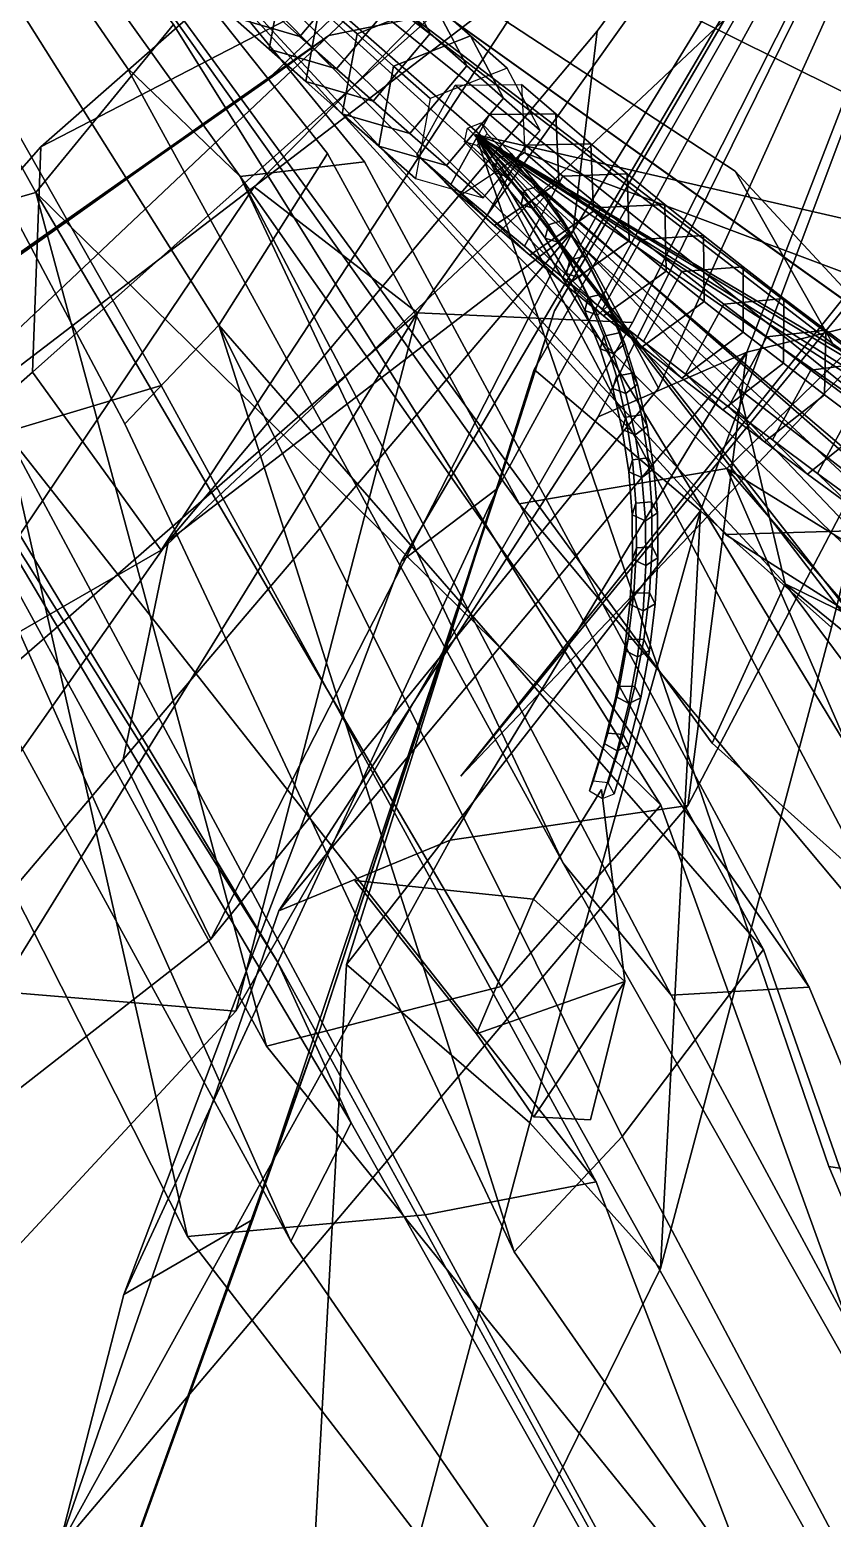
# Model space of a CAD drawing. Header units: metres. Extents: x -366 to 149, y -229 to 234.
# Drawn here: x -4.12 to 12.83, y -87.11 to -55.69 of the extents above; entities that cross this region are included whole.
import ezdxf

# ---------------------------------------------------------------- set-up
doc = ezdxf.new("R2010")
doc.units = ezdxf.units.M

msp = doc.modelspace()

# ---------------------------------------------------------------- linework, layer by layer
at = {"layer": 'coral-li_Intrnd', "color": 3}
for points in [[(0.8148, -55.1491, 329.1096), (1.5885, -55.8305, 330.3327), (2.7941, -54.4045, 330.3646), (2.02052, -53.7231, 329.1414)], [(0.4728, -53.7317, 332.2075), (1.2464, -54.4131, 333.4307), (0.9357, -56.09853, 332.6883), (0.162, -55.4171, 331.4652)], [(3.5677, -55.08591, 331.5877), (4.3413, -55.7673, 332.8109), (3.6414, -54.4506, 333.9871), (2.8678, -53.7692, 332.7639)], [(1.2464, -54.4131, 333.4307), (2.02006, -55.09457, 334.6538), (1.7093, -56.7799, 333.9115), (0.9357, -56.09853, 332.6883)], [(1.5885, -55.8305, 330.3327), (2.3621, -56.5119, 331.5558), (3.5677, -55.08591, 331.5877), (2.7941, -54.4045, 330.3646)], [(3.6414, -54.4506, 333.9871), (4.415, -55.132, 335.2102), (2.7936, -55.7759, 335.877), (2.02006, -55.09457, 334.6538)], [(4.3413, -55.7673, 332.8109), (5.1149, -56.4486, 334.034), (4.415, -55.132, 335.2102), (3.6414, -54.4506, 333.9871)], [(-0.6115, -54.7357, 330.242), (0.162, -55.4171, 331.4652), (1.5885, -55.8305, 330.3327), (0.8148, -55.1491, 329.1096)], [(2.02006, -55.09457, 334.6538), (2.7936, -55.7759, 335.877), (2.4829, -57.4613, 335.1346), (1.7093, -56.7799, 333.9115)], [(2.3621, -56.5119, 331.5558), (3.1357, -57.1933, 332.779), (4.3413, -55.7673, 332.8109), (3.5677, -55.08591, 331.5877)], [(4.415, -55.132, 335.2102), (5.1886, -55.8134, 336.4333), (3.5672, -56.4573, 337.1001), (2.7936, -55.7759, 335.877)], [(5.1149, -56.4486, 334.034), (5.8885, -57.13, 335.2572), (5.1886, -55.8134, 336.4333), (4.415, -55.132, 335.2102)], [(0.162, -55.4171, 331.4652), (0.9357, -56.09853, 332.6883), (2.3621, -56.5119, 331.5558), (1.5885, -55.8305, 330.3327)], [(2.7936, -55.7759, 335.877), (3.5672, -56.4573, 337.1001), (3.2565, -58.1427, 336.3578), (2.4829, -57.4613, 335.1346)], [(3.1357, -57.1933, 332.779), (3.9093, -57.8746, 334.0021), (5.1149, -56.4486, 334.034), (4.3413, -55.7673, 332.8109)], [(5.1886, -55.8134, 336.4333), (5.9622, -56.4948, 337.6565), (4.3408, -57.1387, 338.3232), (3.5672, -56.4573, 337.1001)], [(5.8885, -57.13, 335.2572), (6.6621, -57.8114, 336.4803), (5.9622, -56.4948, 337.6565), (5.1886, -55.8134, 336.4333)], [(0.9357, -56.09853, 332.6883), (1.7093, -56.7799, 333.9115), (3.1357, -57.1933, 332.779), (2.3621, -56.5119, 331.5558)], [(3.5672, -56.4573, 337.1001), (4.3408, -57.1387, 338.3232), (4.03014, -58.824, 337.5809), (3.2565, -58.1427, 336.3578)], [(3.9093, -57.8746, 334.0021), (4.6829, -58.556, 335.2253), (5.8885, -57.13, 335.2572), (5.1149, -56.4486, 334.034)], [(1.7093, -56.7799, 333.9115), (2.4829, -57.4613, 335.1346), (3.9093, -57.8746, 334.0021), (3.1357, -57.1933, 332.779)], [(4.8653, -56.8543, 338.1871), (5.5887, -57.4782, 339.2677), (4.7777, -58.9544, 338.9583), (4.05432, -58.3305, 337.8776)], [(6.2685, -56.84, 337.256), (6.9919, -57.4639, 338.3367), (5.5887, -57.4782, 339.2677), (4.8653, -56.8543, 338.1871)], [(6.3363, -58.2771, 336.3808), (7.0598, -58.9011, 337.4615), (6.9919, -57.4639, 338.3367), (6.2685, -56.84, 337.256)], [(4.6829, -58.556, 335.2253), (5.4565, -59.2374, 336.4484), (6.6621, -57.8114, 336.4803), (5.8885, -57.13, 335.2572)], [(2.4829, -57.4613, 335.1346), (3.2565, -58.1427, 336.3578), (4.6829, -58.556, 335.2253), (3.9093, -57.8746, 334.0021)], [(5.5887, -57.4782, 339.2677), (6.352, -58.1237, 340.3465), (5.541, -59.5999, 340.0371), (4.7777, -58.9544, 338.9583)], [(6.9919, -57.4639, 338.3367), (7.735, -58.09226, 339.3863), (6.352, -58.1237, 340.3465), (5.5887, -57.4782, 339.2677)], [(7.0598, -58.9011, 337.4615), (7.7906, -59.5188, 338.4931), (7.735, -58.09226, 339.3863), (6.9919, -57.4639, 338.3367)], [(6.352, -58.1237, 340.3465), (7.1407, -58.7781, 341.4014), (6.3297, -60.2543, 341.0919), (5.541, -59.5999, 340.0371)], [(7.735, -58.09226, 339.3863), (8.503, -58.7292, 340.4125), (7.1407, -58.7781, 341.4014), (6.352, -58.1237, 340.3465)], [(7.7906, -59.5188, 338.4931), (8.5457, -60.1451, 339.5018), (8.503, -58.7292, 340.4125), (7.735, -58.09226, 339.3863)], [(3.2565, -58.1427, 336.3578), (4.03014, -58.824, 337.5809), (5.4565, -59.2374, 336.4484), (4.6829, -58.556, 335.2253)], [(4.05432, -58.3305, 337.8776), (4.7777, -58.9544, 338.9583), (5.6992, -59.817, 337.8434), (4.9758, -59.193, 336.7628)], [(4.9758, -59.193, 336.7628), (5.6992, -59.817, 337.8434), (7.0598, -58.9011, 337.4615), (6.3363, -58.2771, 336.3808)], [(8.503, -58.7292, 340.4125), (9.2952, -59.3746, 341.4148), (7.9544, -59.4411, 342.4316), (7.1407, -58.7781, 341.4014)], [(8.5457, -60.1451, 339.5018), (9.3248, -60.7796, 340.4869), (9.2952, -59.3746, 341.4148), (8.503, -58.7292, 340.4125)], [(4.7777, -58.9544, 338.9583), (5.541, -59.5999, 340.0371), (6.4423, -60.4453, 338.893), (5.6992, -59.817, 337.8434)], [(5.6992, -59.817, 337.8434), (6.4423, -60.4453, 338.893), (7.7906, -59.5188, 338.4931), (7.0598, -58.9011, 337.4615)], [(7.1407, -58.7781, 341.4014), (7.9544, -59.4411, 342.4316), (7.1434, -60.9173, 342.1221), (6.3297, -60.2543, 341.0919)], [(9.2952, -59.3746, 341.4148), (10.1113, -60.02788, 342.3925), (8.7926, -60.1122, 343.4366), (7.9544, -59.4411, 342.4316)], [(9.3248, -60.7796, 340.4869), (10.1273, -61.4219, 341.4479), (10.1113, -60.02788, 342.3925), (9.2952, -59.3746, 341.4148)], [(5.541, -59.5999, 340.0371), (6.3297, -60.2543, 341.0919), (7.2103, -61.08232, 339.9193), (6.4423, -60.4453, 338.893)], [(6.4423, -60.4453, 338.893), (7.2103, -61.08232, 339.9193), (8.5457, -60.1451, 339.5018), (7.7906, -59.5188, 338.4931)], [(7.9544, -59.4411, 342.4316), (8.7926, -60.1122, 343.4366), (7.9816, -61.5885, 343.1271), (7.1434, -60.9173, 342.1221)], [(6.3297, -60.2543, 341.0919), (7.1434, -60.9173, 342.1221), (8.00258, -61.7276, 340.9216), (7.2103, -61.08232, 339.9193)], [(7.2103, -61.08232, 339.9193), (8.00258, -61.7276, 340.9216), (9.3248, -60.7796, 340.4869), (8.5457, -60.1451, 339.5018)], [(8.7926, -60.1122, 343.4366), (9.6548, -60.7911, 344.4157), (8.8438, -62.2674, 344.1063), (7.9816, -61.5885, 343.1271)], [(10.1113, -60.02788, 342.3925), (10.9507, -60.6887, 343.3451), (9.6548, -60.7911, 344.4157), (8.7926, -60.1122, 343.4366)], [(10.1273, -61.4219, 341.4479), (10.9527, -62.07165, 342.3842), (10.9507, -60.6887, 343.3451), (10.1113, -60.02788, 342.3925)], [(7.1434, -60.9173, 342.1221), (7.9816, -61.5885, 343.1271), (8.8186, -62.3809, 341.8993), (8.00258, -61.7276, 340.9216)], [(8.00258, -61.7276, 340.9216), (8.8186, -62.3809, 341.8993), (10.1273, -61.4219, 341.4479), (9.3248, -60.7796, 340.4869)], [(9.6548, -60.7911, 344.4157), (10.5405, -61.4774, 345.3684), (9.7295, -62.9536, 345.059), (8.8438, -62.2674, 344.1063)], [(10.9507, -60.6887, 343.3451), (11.8129, -61.3566, 344.272), (10.5405, -61.4774, 345.3684), (9.6548, -60.7911, 344.4157)], [(10.9527, -62.07165, 342.3842), (11.8005, -62.7283, 343.2951), (11.8129, -61.3566, 344.272), (10.9507, -60.6887, 343.3451)], [(8.8186, -62.3809, 341.8993), (9.658, -63.04175, 342.8519), (10.9527, -62.07165, 342.3842), (10.1273, -61.4219, 341.4479)], [(10.5405, -61.4774, 345.3684), (11.4491, -62.1706, 346.2942), (10.6381, -63.6468, 345.9847), (9.7295, -62.9536, 345.059)], [(11.8129, -61.3566, 344.272), (12.6975, -62.0314, 345.1725), (11.4491, -62.1706, 346.2942), (10.5405, -61.4774, 345.3684)], [(11.8005, -62.7283, 343.2951), (12.6703, -63.3917, 344.1802), (12.6975, -62.0314, 345.1725), (11.8129, -61.3566, 344.272)], [(7.9816, -61.5885, 343.1271), (8.8438, -62.2674, 344.1063), (9.658, -63.04175, 342.8519), (8.8186, -62.3809, 341.8993)], [(9.658, -63.04175, 342.8519), (10.5202, -63.7097, 343.7787), (11.8005, -62.7283, 343.2951), (10.9527, -62.07165, 342.3842)], [(11.4491, -62.1706, 346.2942), (12.38, -62.8703, 347.1923), (11.5691, -64.3466, 346.8829), (10.6381, -63.6468, 345.9847)], [(12.6975, -62.0314, 345.1725), (13.6038, -62.7124, 346.0463), (12.38, -62.8703, 347.1923), (11.4491, -62.1706, 346.2942)], [(12.6703, -63.3917, 344.1802), (13.5615, -64.06134, 345.0389), (13.6038, -62.7124, 346.0463), (12.6975, -62.0314, 345.1725)], [(8.8438, -62.2674, 344.1063), (9.7295, -62.9536, 345.059), (10.5202, -63.7097, 343.7787), (9.658, -63.04175, 342.8519)], [(10.5202, -63.7097, 343.7787), (11.4048, -64.3844, 344.6793), (12.6703, -63.3917, 344.1802), (11.8005, -62.7283, 343.2951)], [(13.6038, -62.7124, 346.0463), (14.5314, -63.3994, 346.8926), (13.3328, -63.5762, 348.0624), (12.38, -62.8703, 347.1923)], [(9.7295, -62.9536, 345.059), (10.6381, -63.6468, 345.9847), (11.4048, -64.3844, 344.6793), (10.5202, -63.7097, 343.7787)], [(12.38, -62.8703, 347.1923), (13.3328, -63.5762, 348.0624), (12.5219, -65.05242, 347.753), (11.5691, -64.3466, 346.8829)], [(11.4048, -64.3844, 344.6793), (12.3111, -65.06551, 345.553), (13.5615, -64.06134, 345.0389), (12.6703, -63.3917, 344.1802)], [(10.6381, -63.6468, 345.9847), (11.5691, -64.3466, 346.8829), (12.3111, -65.06551, 345.553), (11.4048, -64.3844, 344.6793)], [(13.3328, -63.5762, 348.0624), (14.3069, -64.2877, 348.9038), (13.4959, -65.7639, 348.5944), (12.5219, -65.05242, 347.753)], [(12.3111, -65.06551, 345.553), (13.2387, -65.7525, 346.3994), (14.4735, -64.7367, 345.8708), (13.5615, -64.06134, 345.0389)], [(11.5691, -64.3466, 346.8829), (12.5219, -65.05242, 347.753), (13.2387, -65.7525, 346.3994), (12.3111, -65.06551, 345.553)], [(12.5219, -65.05242, 347.753), (13.4959, -65.7639, 348.5944), (14.1869, -66.445, 347.218), (13.2387, -65.7525, 346.3994)]]:
    msp.add_3dface(points, dxfattribs=at)
at = {"layer": 'coral-li_Leaf', "color": 3}
for points in [[(6.5211, -74.04177, 357.8675), (8.4543, -75.777, 356.1982), (7.9589, -71.7217, 354.3569)], [(6.5211, -74.04177, 357.8675), (7.9589, -71.7217, 354.3569), (8.4543, -75.777, 356.1982)], [(2.7488, -73.6453, 358.4302), (5.3162, -76.8798, 359.0539), (6.5211, -74.04177, 357.8675)], [(2.7488, -73.6453, 358.4302), (6.5211, -74.04177, 357.8675), (5.3162, -76.8798, 359.0539)], [(6.5211, -74.04177, 357.8675), (5.3162, -76.8798, 359.0539), (8.4543, -75.777, 356.1982)], [(6.5211, -74.04177, 357.8675), (8.4543, -75.777, 356.1982), (5.3162, -76.8798, 359.0539)], [(8.4543, -75.777, 356.1982), (5.3162, -76.8798, 359.0539), (6.53, -78.635, 357.1249)], [(8.4543, -75.777, 356.1982), (6.53, -78.635, 357.1249), (5.3162, -76.8798, 359.0539)], [(6.53, -78.635, 357.1249), (7.724, -78.6995, 353.7841), (8.4543, -75.777, 356.1982)], [(6.53, -78.635, 357.1249), (8.4543, -75.777, 356.1982), (7.724, -78.6995, 353.7841)]]:
    msp.add_3dface(points, dxfattribs=at)
at = {"layer": 'coral-li_Mrstm', "color": 3}
for points in [[(-19.893, -30.5718, 298.7532), (-1.08137, -55.5768, 325.3979), (-3.989, -59.1222, 324.9853)], [(-19.893, -30.5718, 298.7532), (-3.989, -59.1222, 324.9853), (-1.08137, -55.5768, 325.3979)], [(-3.989, -59.1222, 324.9853), (-8.3133, -60.3572, 324.6919), (-19.893, -30.5718, 298.7532)], [(-3.989, -59.1222, 324.9853), (-19.893, -30.5718, 298.7532), (-8.3133, -60.3572, 324.6919)], [(-4.6256, -64.1781, 318.5953), (-1.3473, -63.1933, 315.6638), (-19.893, -30.5718, 298.7532)], [(-4.6256, -64.1781, 318.5953), (-19.893, -30.5718, 298.7532), (-1.3473, -63.1933, 315.6638)], [(-19.893, -30.5718, 298.7532), (-2.1098, -64.00778, 314.7177), (-0.1247, -61.9232, 318.3105)], [(-19.893, -30.5718, 298.7532), (-0.1247, -61.9232, 318.3105), (-2.1098, -64.00778, 314.7177)], [(-0.1247, -61.9232, 318.3105), (2.1716, -58.2994, 319.6913), (-19.893, -30.5718, 298.7532)], [(-0.1247, -61.9232, 318.3105), (-19.893, -30.5718, 298.7532), (2.1716, -58.2994, 319.6913)], [(-19.893, -30.5718, 298.7532), (2.9527, -58.4737, 318.4667), (0.3244, -58.7874, 322.2334)], [(-19.893, -30.5718, 298.7532), (0.3244, -58.7874, 322.2334), (2.9527, -58.4737, 318.4667)], [(0.3244, -58.7874, 322.2334), (-2.06364, -56.4937, 325.2907), (-19.893, -30.5718, 298.7532)], [(0.3244, -58.7874, 322.2334), (-19.893, -30.5718, 298.7532), (-2.06364, -56.4937, 325.2907)], [(27.07228, -31.7643, 427.6517), (0.8471, -56.7933, 447.0132), (2.1988, -55.8089, 451.3025)], [(27.07228, -31.7643, 427.6517), (2.1988, -55.8089, 451.3025), (0.8471, -56.7933, 447.0132)], [(2.1988, -55.8089, 451.3025), (5.734, -55.09404, 454.0048), (27.07228, -31.7643, 427.6517)], [(2.1988, -55.8089, 451.3025), (27.07228, -31.7643, 427.6517), (5.734, -55.09404, 454.0048)], [(4.07402, -61.6623, 470.6773), (0.6236, -59.00613, 469.5152), (19.9939, -39.3309, 438.9905)], [(4.07402, -61.6623, 470.6773), (19.9939, -39.3309, 438.9905), (0.6236, -59.00613, 469.5152)], [(5.7609, -65.3698, 468.5809), (3.7311, -66.9046, 464.8613), (19.9939, -39.3309, 438.9905)], [(5.7609, -65.3698, 468.5809), (19.9939, -39.3309, 438.9905), (3.7311, -66.9046, 464.8613)], [(19.9939, -39.3309, 438.9905), (8.613, -61.8697, 471.4181), (4.07402, -61.6623, 470.6773)], [(19.9939, -39.3309, 438.9905), (4.07402, -61.6623, 470.6773), (8.613, -61.8697, 471.4181)], [(19.9939, -39.3309, 438.9905), (6.9658, -61.6214, 470.9667), (5.7609, -65.3698, 468.5809)], [(19.9939, -39.3309, 438.9905), (5.7609, -65.3698, 468.5809), (6.9658, -61.6214, 470.9667)], [(19.9939, -39.3309, 438.9905), (6.5386, -62.858, 469.8856), (10.04686, -65.839, 469.8865)], [(19.9939, -39.3309, 438.9905), (10.04686, -65.839, 469.8865), (6.5386, -62.858, 469.8856)], [(19.9939, -39.3309, 438.9905), (9.1641, -63.2538, 470.6051), (7.3579, -59.9295, 473.2282)], [(19.9939, -39.3309, 438.9905), (7.3579, -59.9295, 473.2282), (9.1641, -63.2538, 470.6051)], [(7.3579, -59.9295, 473.2282), (7.8643, -55.7163, 474.7462), (19.9939, -39.3309, 438.9905)], [(7.3579, -59.9295, 473.2282), (19.9939, -39.3309, 438.9905), (7.8643, -55.7163, 474.7462)], [(19.9939, -39.3309, 438.9905), (7.8894, -63.8611, 469.6635), (11.02822, -62.496, 472.7423)], [(19.9939, -39.3309, 438.9905), (11.02822, -62.496, 472.7423), (7.8894, -63.8611, 469.6635)], [(10.04686, -65.839, 469.8865), (12.8176, -68.3063, 467.3279), (19.9939, -39.3309, 438.9905)], [(10.04686, -65.839, 469.8865), (19.9939, -39.3309, 438.9905), (12.8176, -68.3063, 467.3279)], [(11.02822, -62.496, 472.7423), (15.3574, -61.4312, 473.4021), (19.9939, -39.3309, 438.9905)], [(11.02822, -62.496, 472.7423), (19.9939, -39.3309, 438.9905), (15.3574, -61.4312, 473.4021)], [(-4.00299, -44.4232, 460.1108), (-17.9547, -55.8293, 489.1097), (-0.5967, -46.8798, 463.0368)], [(-4.00299, -44.4232, 460.1108), (-0.5967, -46.8798, 463.0368), (-17.9547, -55.8293, 489.1097)], [(-0.5967, -46.8798, 463.0368), (-17.9547, -55.8293, 489.1097), (3.1932, -50.3196, 463.0809)], [(-0.5967, -46.8798, 463.0368), (3.1932, -50.3196, 463.0809), (-17.9547, -55.8293, 489.1097)], [(-7.08205, -46.9952, 317.7264), (10.5803, -66.3412, 349.3941), (14.8936, -66.2164, 347.7896)], [(-7.08205, -46.9952, 317.7264), (14.8936, -66.2164, 347.7896), (10.5803, -66.3412, 349.3941)], [(14.8936, -66.2164, 347.7896), (17.5184, -66.7422, 344.164), (-7.08205, -46.9952, 317.7264)], [(14.8936, -66.2164, 347.7896), (-7.08205, -46.9952, 317.7264), (17.5184, -66.7422, 344.164)], [(-7.08205, -46.9952, 317.7264), (13.3032, -66.7675, 347.4344), (15.4821, -63.09565, 349.1559)], [(-7.08205, -46.9952, 317.7264), (15.4821, -63.09565, 349.1559), (13.3032, -66.7675, 347.4344)], [(15.4821, -63.09565, 349.1559), (17.7291, -59.316, 348.1677), (-7.08205, -46.9952, 317.7264)], [(15.4821, -63.09565, 349.1559), (-7.08205, -46.9952, 317.7264), (17.7291, -59.316, 348.1677)], [(-7.08205, -46.9952, 317.7264), (15.2595, -64.02441, 347.7252), (12.8483, -62.3168, 351.2557)], [(-7.08205, -46.9952, 317.7264), (12.8483, -62.3168, 351.2557), (15.2595, -64.02441, 347.7252)], [(12.8483, -62.3168, 351.2557), (10.7841, -58.672, 352.919), (-7.08205, -46.9952, 317.7264)], [(12.8483, -62.3168, 351.2557), (-7.08205, -46.9952, 317.7264), (10.7841, -58.672, 352.919)], [(-7.08205, -46.9952, 317.7264), (13.7639, -61.8771, 349.8674), (10.6073, -64.949, 351.2067)], [(-7.08205, -46.9952, 317.7264), (10.6073, -64.949, 351.2067), (13.7639, -61.8771, 349.8674)], [(10.6073, -64.949, 351.2067), (6.2163, -65.6943, 351.8961), (-7.08205, -46.9952, 317.7264)], [(10.6073, -64.949, 351.2067), (-7.08205, -46.9952, 317.7264), (6.2163, -65.6943, 351.8961)], [(-7.08205, -46.9952, 317.7264), (10.8693, -63.2731, 350.9205), (11.8353, -67.3792, 349.0762)], [(-7.08205, -46.9952, 317.7264), (11.8353, -67.3792, 349.0762), (10.8693, -63.2731, 350.9205)], [(11.8353, -67.3792, 349.0762), (10.2957, -70.7437, 346.5031), (-7.08205, -46.9952, 317.7264)], [(11.8353, -67.3792, 349.0762), (-7.08205, -46.9952, 317.7264), (10.2957, -70.7437, 346.5031)], [(8.3984, -51.8027, 459.3682), (-3.8896, -58.157, 476.7881), (8.2641, -47.5015, 460.7072)], [(8.3984, -51.8027, 459.3682), (8.2641, -47.5015, 460.7072), (-3.8896, -58.157, 476.7881)], [(-5.09971, -48.3234, 448.7928), (-18.7058, -60.06575, 461.9009), (-2.2502, -51.7989, 448.4576)], [(-5.09971, -48.3234, 448.7928), (-2.2502, -51.7989, 448.4576), (-18.7058, -60.06575, 461.9009)], [(-2.6634, -50.4107, 480.8222), (-25.3573, -61.2453, 503.9153), (-7.4632, -50.1312, 479.0664)], [(-2.6634, -50.4107, 480.8222), (-7.4632, -50.1312, 479.0664), (-25.3573, -61.2453, 503.9153)], [(-1.3455, -66.6722, 472.7391), (-4.05957, -62.9174, 474.9149), (8.3984, -51.8027, 459.3682)], [(-1.3455, -66.6722, 472.7391), (8.3984, -51.8027, 459.3682), (-4.05957, -62.9174, 474.9149)], [(8.3984, -51.8027, 459.3682), (-4.05957, -62.9174, 474.9149), (-3.8896, -58.157, 476.7881)], [(8.3984, -51.8027, 459.3682), (-3.8896, -58.157, 476.7881), (-4.05957, -62.9174, 474.9149)], [(10.9711, -55.0845, 457.4174), (-1.3455, -66.6722, 472.7391), (8.3984, -51.8027, 459.3682)], [(10.9711, -55.0845, 457.4174), (8.3984, -51.8027, 459.3682), (-1.3455, -66.6722, 472.7391)], [(2.1988, -55.8089, 451.3025), (-8.8154, -66.2095, 467.5918), (5.734, -55.09404, 454.0048)], [(2.1988, -55.8089, 451.3025), (5.734, -55.09404, 454.0048), (-8.8154, -66.2095, 467.5918)], [(16.2164, -57.4213, 466.924), (4.9833, -71.4413, 494.0984), (20.4778, -55.1448, 468.6143)], [(16.2164, -57.4213, 466.924), (20.4778, -55.1448, 468.6143), (4.9833, -71.4413, 494.0984)], [(-1.08137, -55.5768, 325.3979), (9.2105, -72.05309, 337.3705), (-3.989, -59.1222, 324.9853)], [(-1.08137, -55.5768, 325.3979), (-3.989, -59.1222, 324.9853), (9.2105, -72.05309, 337.3705)], [(0.8471, -56.7933, 447.0132), (-14.6103, -67.604, 459.8556), (2.1988, -55.8089, 451.3025)], [(0.8471, -56.7933, 447.0132), (2.1988, -55.8089, 451.3025), (-14.6103, -67.604, 459.8556)], [(-14.6103, -67.604, 459.8556), (-12.9367, -66.5421, 464.5746), (2.1988, -55.8089, 451.3025)], [(-14.6103, -67.604, 459.8556), (2.1988, -55.8089, 451.3025), (-12.9367, -66.5421, 464.5746)], [(2.1988, -55.8089, 451.3025), (-12.9367, -66.5421, 464.5746), (-8.8154, -66.2095, 467.5918)], [(2.1988, -55.8089, 451.3025), (-8.8154, -66.2095, 467.5918), (-12.9367, -66.5421, 464.5746)], [(7.3579, -59.9295, 473.2282), (-1.1908, -66.4743, 492.6939), (7.8643, -55.7163, 474.7462)], [(7.3579, -59.9295, 473.2282), (7.8643, -55.7163, 474.7462), (-1.1908, -66.4743, 492.6939)], [(0.3244, -58.7874, 322.2334), (7.1484, -73.2812, 337.6668), (-2.06364, -56.4937, 325.2907)], [(0.3244, -58.7874, 322.2334), (-2.06364, -56.4937, 325.2907), (7.1484, -73.2812, 337.6668)], [(14.1681, -60.2461, 463.1792), (4.9833, -71.4413, 494.0984), (16.2164, -57.4213, 466.924)], [(14.1681, -60.2461, 463.1792), (16.2164, -57.4213, 466.924), (4.9833, -71.4413, 494.0984)], [(5.2957, -57.8974, 337.2967), (21.7595, -73.08318, 371.7555), (19.721, -70.1697, 374.6797)], [(5.2957, -57.8974, 337.2967), (19.721, -70.1697, 374.6797), (21.7595, -73.08318, 371.7555)], [(19.721, -70.1697, 374.6797), (18.5563, -65.8819, 375.4343), (5.2957, -57.8974, 337.2967)], [(19.721, -70.1697, 374.6797), (5.2957, -57.8974, 337.2967), (18.5563, -65.8819, 375.4343)], [(5.2957, -57.8974, 337.2967), (21.08337, -78.453, 369.1916), (17.1489, -80.3646, 370.627)], [(5.2957, -57.8974, 337.2967), (17.1489, -80.3646, 370.627), (21.08337, -78.453, 369.1916)], [(17.1489, -80.3646, 370.627), (12.7635, -79.6818, 371.4104), (5.2957, -57.8974, 337.2967)], [(17.1489, -80.3646, 370.627), (5.2957, -57.8974, 337.2967), (12.7635, -79.6818, 371.4104)], [(5.2957, -57.8974, 337.2967), (25.807, -79.451, 365.648), (25.3832, -83.569, 363.6339)], [(5.2957, -57.8974, 337.2967), (25.3832, -83.569, 363.6339), (25.807, -79.451, 365.648)], [(25.3832, -83.569, 363.6339), (22.5933, -86.3686, 361.4681), (5.2957, -57.8974, 337.2967)], [(25.3832, -83.569, 363.6339), (5.2957, -57.8974, 337.2967), (22.5933, -86.3686, 361.4681)], [(5.2957, -57.8974, 337.2967), (29.4466, -74.7072, 365.9888), (33.1211, -75.3844, 363.2993)], [(5.2957, -57.8974, 337.2967), (33.1211, -75.3844, 363.2993), (29.4466, -74.7072, 365.9888)], [(33.1211, -75.3844, 363.2993), (34.5529, -76.7636, 359.2546), (5.2957, -57.8974, 337.2967)], [(33.1211, -75.3844, 363.2993), (5.2957, -57.8974, 337.2967), (34.5529, -76.7636, 359.2546)], [(5.2957, -57.8974, 337.2967), (27.00629, -70.7332, 369.7461), (29.7414, -67.04536, 370.0825)], [(5.2957, -57.8974, 337.2967), (29.7414, -67.04536, 370.0825), (27.00629, -70.7332, 369.7461)], [(29.7414, -67.04536, 370.0825), (32.2261, -64.05118, 367.8083), (5.2957, -57.8974, 337.2967)], [(29.7414, -67.04536, 370.0825), (5.2957, -57.8974, 337.2967), (32.2261, -64.05118, 367.8083)], [(-4.05957, -62.9174, 474.9149), (-21.6162, -78.3344, 497.6145), (-3.8896, -58.157, 476.7881)], [(-4.05957, -62.9174, 474.9149), (-3.8896, -58.157, 476.7881), (-21.6162, -78.3344, 497.6145)], [(-0.1247, -61.9232, 318.3105), (11.3805, -75.0998, 332.0523), (2.1716, -58.2994, 319.6913)], [(-0.1247, -61.9232, 318.3105), (2.1716, -58.2994, 319.6913), (11.3805, -75.0998, 332.0523)], [(2.9527, -58.4737, 318.4667), (12.3483, -75.8939, 329.8241), (0.3244, -58.7874, 322.2334)], [(2.9527, -58.4737, 318.4667), (0.3244, -58.7874, 322.2334), (12.3483, -75.8939, 329.8241)], [(12.8483, -62.3168, 351.2557), (19.7395, -68.3161, 371.5374), (10.7841, -58.672, 352.919)], [(12.8483, -62.3168, 351.2557), (10.7841, -58.672, 352.919), (19.7395, -68.3161, 371.5374)], [(4.07402, -61.6623, 470.6773), (-8.655, -72.7436, 485.1689), (0.6236, -59.00613, 469.5152)], [(4.07402, -61.6623, 470.6773), (0.6236, -59.00613, 469.5152), (-8.655, -72.7436, 485.1689)], [(12.3483, -75.8939, 329.8241), (9.4311, -76.06251, 334.0265), (0.3244, -58.7874, 322.2334)], [(12.3483, -75.8939, 329.8241), (0.3244, -58.7874, 322.2334), (9.4311, -76.06251, 334.0265)], [(0.3244, -58.7874, 322.2334), (9.4311, -76.06251, 334.0265), (7.1484, -73.2812, 337.6668)], [(0.3244, -58.7874, 322.2334), (7.1484, -73.2812, 337.6668), (9.4311, -76.06251, 334.0265)], [(-3.989, -59.1222, 324.9853), (0.8821, -77.145, 337.0799), (-8.3133, -60.3572, 324.6919)], [(-3.989, -59.1222, 324.9853), (-8.3133, -60.3572, 324.6919), (0.8821, -77.145, 337.0799)], [(9.2105, -72.05309, 337.3705), (5.8402, -75.8813, 336.9417), (-3.989, -59.1222, 324.9853)], [(9.2105, -72.05309, 337.3705), (-3.989, -59.1222, 324.9853), (5.8402, -75.8813, 336.9417)], [(-3.989, -59.1222, 324.9853), (5.8402, -75.8813, 336.9417), (0.8821, -77.145, 337.0799)], [(-3.989, -59.1222, 324.9853), (0.8821, -77.145, 337.0799), (5.8402, -75.8813, 336.9417)], [(-8.5401, -59.3902, 325.7658), (1.1128, -75.3627, 338.8971), (-7.00022, -62.4569, 322.6969)], [(-8.5401, -59.3902, 325.7658), (-7.00022, -62.4569, 322.6969), (1.1128, -75.3627, 338.8971)], [(-0.2919, -74.8842, 487.8112), (-2.148, -71.09269, 490.7056), (7.3579, -59.9295, 473.2282)], [(-0.2919, -74.8842, 487.8112), (7.3579, -59.9295, 473.2282), (-2.148, -71.09269, 490.7056)], [(7.3579, -59.9295, 473.2282), (-2.148, -71.09269, 490.7056), (-1.1908, -66.4743, 492.6939)], [(7.3579, -59.9295, 473.2282), (-1.1908, -66.4743, 492.6939), (-2.148, -71.09269, 490.7056)], [(9.1641, -63.2538, 470.6051), (-0.2919, -74.8842, 487.8112), (7.3579, -59.9295, 473.2282)], [(9.1641, -63.2538, 470.6051), (7.3579, -59.9295, 473.2282), (-0.2919, -74.8842, 487.8112)], [(11.02822, -62.496, 472.7423), (9.7823, -72.06247, 492.7863), (15.3574, -61.4312, 473.4021)], [(11.02822, -62.496, 472.7423), (15.3574, -61.4312, 473.4021), (9.7823, -72.06247, 492.7863)], [(4.07402, -61.6623, 470.6773), (-4.7975, -75.9889, 486.0554), (-8.655, -72.7436, 485.1689)], [(4.07402, -61.6623, 470.6773), (-8.655, -72.7436, 485.1689), (-4.7975, -75.9889, 486.0554)], [(0.2353, -76.3994, 486.8919), (-4.7975, -75.9889, 486.0554), (4.07402, -61.6623, 470.6773)], [(0.2353, -76.3994, 486.8919), (4.07402, -61.6623, 470.6773), (-4.7975, -75.9889, 486.0554)], [(8.613, -61.8697, 471.4181), (0.2353, -76.3994, 486.8919), (4.07402, -61.6623, 470.6773)], [(8.613, -61.8697, 471.4181), (4.07402, -61.6623, 470.6773), (0.2353, -76.3994, 486.8919)], [(6.9658, -61.6214, 470.9667), (2.03142, -76.7363, 487.3351), (5.7609, -65.3698, 468.5809)], [(6.9658, -61.6214, 470.9667), (5.7609, -65.3698, 468.5809), (2.03142, -76.7363, 487.3351)], [(13.7639, -61.8771, 349.8674), (24.6129, -73.5792, 366.1797), (10.6073, -64.949, 351.2067)], [(13.7639, -61.8771, 349.8674), (10.6073, -64.949, 351.2067), (24.6129, -73.5792, 366.1797)], [(-2.1098, -64.00778, 314.7177), (6.1144, -81.485, 326.8684), (-0.1247, -61.9232, 318.3105)], [(-2.1098, -64.00778, 314.7177), (-0.1247, -61.9232, 318.3105), (6.1144, -81.485, 326.8684)], [(6.1144, -81.485, 326.8684), (8.3921, -79.04572, 330.7492), (-0.1247, -61.9232, 318.3105)], [(6.1144, -81.485, 326.8684), (-0.1247, -61.9232, 318.3105), (8.3921, -79.04572, 330.7492)], [(-0.1247, -61.9232, 318.3105), (8.3921, -79.04572, 330.7492), (11.3805, -75.0998, 332.0523)], [(-0.1247, -61.9232, 318.3105), (11.3805, -75.0998, 332.0523), (8.3921, -79.04572, 330.7492)], [(-7.00022, -62.4569, 322.6969), (1.3923, -81.2585, 331.1167), (-7.7902, -64.4577, 318.7367)], [(-7.00022, -62.4569, 322.6969), (-7.7902, -64.4577, 318.7367), (1.3923, -81.2585, 331.1167)], [(1.1128, -75.3627, 338.8971), (2.6683, -78.7569, 335.396), (-7.00022, -62.4569, 322.6969)], [(1.1128, -75.3627, 338.8971), (-7.00022, -62.4569, 322.6969), (2.6683, -78.7569, 335.396)], [(-7.00022, -62.4569, 322.6969), (2.6683, -78.7569, 335.396), (1.3923, -81.2585, 331.1167)], [(-7.00022, -62.4569, 322.6969), (1.3923, -81.2585, 331.1167), (2.6683, -78.7569, 335.396)], [(7.8894, -63.8611, 469.6635), (1.1431, -74.2831, 488.8103), (11.02822, -62.496, 472.7423)], [(7.8894, -63.8611, 469.6635), (11.02822, -62.496, 472.7423), (1.1431, -74.2831, 488.8103)], [(1.1431, -74.2831, 488.8103), (4.7618, -72.7947, 492.11), (11.02822, -62.496, 472.7423)], [(1.1431, -74.2831, 488.8103), (11.02822, -62.496, 472.7423), (4.7618, -72.7947, 492.11)], [(11.02822, -62.496, 472.7423), (4.7618, -72.7947, 492.11), (9.7823, -72.06247, 492.7863)], [(11.02822, -62.496, 472.7423), (9.7823, -72.06247, 492.7863), (4.7618, -72.7947, 492.11)], [(-1.3455, -66.6722, 472.7391), (-21.6162, -78.3344, 497.6145), (-4.05957, -62.9174, 474.9149)], [(-1.3455, -66.6722, 472.7391), (-4.05957, -62.9174, 474.9149), (-21.6162, -78.3344, 497.6145)], [(6.5386, -62.858, 469.8856), (2.5708, -75.4212, 488.5178), (10.04686, -65.839, 469.8865)], [(6.5386, -62.858, 469.8856), (10.04686, -65.839, 469.8865), (2.5708, -75.4212, 488.5178)], [(-4.6256, -64.1781, 318.5953), (7.8434, -80.0018, 328.0273), (-1.3473, -63.1933, 315.6638)], [(-4.6256, -64.1781, 318.5953), (-1.3473, -63.1933, 315.6638), (7.8434, -80.0018, 328.0273)], [(10.8693, -63.2731, 350.9205), (23.7069, -73.1954, 366.9666), (11.8353, -67.3792, 349.0762)], [(10.8693, -63.2731, 350.9205), (11.8353, -67.3792, 349.0762), (23.7069, -73.1954, 366.9666)], [(-9.1721, -64.5709, 319.203), (-0.7896, -81.1585, 332.4438), (-4.6256, -64.1781, 318.5953)], [(-9.1721, -64.5709, 319.203), (-4.6256, -64.1781, 318.5953), (-0.7896, -81.1585, 332.4438)], [(-0.7896, -81.1585, 332.4438), (4.2364, -80.7014, 331.5908), (-4.6256, -64.1781, 318.5953)], [(-0.7896, -81.1585, 332.4438), (-4.6256, -64.1781, 318.5953), (4.2364, -80.7014, 331.5908)], [(-4.6256, -64.1781, 318.5953), (4.2364, -80.7014, 331.5908), (7.8434, -80.0018, 328.0273)], [(-4.6256, -64.1781, 318.5953), (7.8434, -80.0018, 328.0273), (4.2364, -80.7014, 331.5908)], [(10.6073, -64.949, 351.2067), (16.02325, -77.3963, 368.8294), (6.2163, -65.6943, 351.8961)], [(10.6073, -64.949, 351.2067), (6.2163, -65.6943, 351.8961), (16.02325, -77.3963, 368.8294)], [(24.6129, -73.5792, 366.1797), (20.9791, -76.8632, 367.6662), (10.6073, -64.949, 351.2067)], [(24.6129, -73.5792, 366.1797), (10.6073, -64.949, 351.2067), (20.9791, -76.8632, 367.6662)], [(10.6073, -64.949, 351.2067), (20.9791, -76.8632, 367.6662), (16.02325, -77.3963, 368.8294)], [(10.6073, -64.949, 351.2067), (16.02325, -77.3963, 368.8294), (20.9791, -76.8632, 367.6662)], [(5.7609, -65.3698, 468.5809), (0.595, -80.7983, 484.5719), (-2.1348, -82.3819, 480.5422)], [(5.7609, -65.3698, 468.5809), (-2.1348, -82.3819, 480.5422), (0.595, -80.7983, 484.5719)], [(5.7609, -65.3698, 468.5809), (-2.1348, -82.3819, 480.5422), (3.7311, -66.9046, 464.8613)], [(5.7609, -65.3698, 468.5809), (3.7311, -66.9046, 464.8613), (-2.1348, -82.3819, 480.5422)], [(2.03142, -76.7363, 487.3351), (0.595, -80.7983, 484.5719), (5.7609, -65.3698, 468.5809)], [(2.03142, -76.7363, 487.3351), (5.7609, -65.3698, 468.5809), (0.595, -80.7983, 484.5719)], [(2.5708, -75.4212, 488.5178), (6.4474, -78.7587, 488.341), (10.04686, -65.839, 469.8865)], [(2.5708, -75.4212, 488.5178), (10.04686, -65.839, 469.8865), (6.4474, -78.7587, 488.341)], [(10.04686, -65.839, 469.8865), (6.4474, -78.7587, 488.341), (9.2022, -81.8375, 485.3192)], [(10.04686, -65.839, 469.8865), (9.2022, -81.8375, 485.3192), (6.4474, -78.7587, 488.341)], [(10.04686, -65.839, 469.8865), (9.2022, -81.8375, 485.3192), (12.8176, -68.3063, 467.3279)], [(10.04686, -65.839, 469.8865), (12.8176, -68.3063, 467.3279), (9.2022, -81.8375, 485.3192)], [(10.5803, -66.3412, 349.3941), (22.8191, -74.118, 367.0141), (14.8936, -66.2164, 347.7896)], [(10.5803, -66.3412, 349.3941), (14.8936, -66.2164, 347.7896), (22.8191, -74.118, 367.0141)], [(-2.148, -71.09269, 490.7056), (-15.3488, -86.626, 516.1151), (-1.1908, -66.4743, 492.6939)], [(-2.148, -71.09269, 490.7056), (-1.1908, -66.4743, 492.6939), (-15.3488, -86.626, 516.1151)], [(11.8353, -67.3792, 349.0762), (22.5454, -81.6992, 362.3072), (10.2957, -70.7437, 346.5031)], [(11.8353, -67.3792, 349.0762), (10.2957, -70.7437, 346.5031), (22.5454, -81.6992, 362.3072)], [(23.7069, -73.1954, 366.9666), (24.6083, -77.7739, 364.8635), (11.8353, -67.3792, 349.0762)], [(23.7069, -73.1954, 366.9666), (11.8353, -67.3792, 349.0762), (24.6083, -77.7739, 364.8635)], [(11.8353, -67.3792, 349.0762), (24.6083, -77.7739, 364.8635), (22.5454, -81.6992, 362.3072)], [(11.8353, -67.3792, 349.0762), (22.5454, -81.6992, 362.3072), (24.6083, -77.7739, 364.8635)], [(-0.2919, -74.8842, 487.8112), (-15.3488, -86.626, 516.1151), (-2.148, -71.09269, 490.7056)], [(-0.2919, -74.8842, 487.8112), (-2.148, -71.09269, 490.7056), (-15.3488, -86.626, 516.1151)], [(4.7618, -72.7947, 492.11), (-3.529, -87.7745, 519.8239), (9.7823, -72.06247, 492.7863)], [(4.7618, -72.7947, 492.11), (9.7823, -72.06247, 492.7863), (-3.529, -87.7745, 519.8239)], [(9.2105, -72.05309, 337.3705), (19.2727, -99.8879, 354.3899), (5.8402, -75.8813, 336.9417)], [(9.2105, -72.05309, 337.3705), (5.8402, -75.8813, 336.9417), (19.2727, -99.8879, 354.3899)], [(1.1431, -74.2831, 488.8103), (-3.529, -87.7745, 519.8239), (4.7618, -72.7947, 492.11)], [(1.1431, -74.2831, 488.8103), (4.7618, -72.7947, 492.11), (-3.529, -87.7745, 519.8239)], [(9.4311, -76.06251, 334.0265), (22.4898, -100.3025, 351.4357), (7.1484, -73.2812, 337.6668)], [(9.4311, -76.06251, 334.0265), (7.1484, -73.2812, 337.6668), (22.4898, -100.3025, 351.4357)], [(1.1128, -75.3627, 338.8971), (16.06618, -102.5188, 353.2022), (2.6683, -78.7569, 335.396)], [(1.1128, -75.3627, 338.8971), (2.6683, -78.7569, 335.396), (16.06618, -102.5188, 353.2022)], [(8.3921, -79.04572, 330.7492), (21.194, -103.1796, 348.4934), (11.3805, -75.0998, 332.0523)], [(8.3921, -79.04572, 330.7492), (11.3805, -75.0998, 332.0523), (21.194, -103.1796, 348.4934)], [(2.5708, -75.4212, 488.5178), (1.3443, -97.7904, 514.282), (6.4474, -78.7587, 488.341)], [(2.5708, -75.4212, 488.5178), (6.4474, -78.7587, 488.341), (1.3443, -97.7904, 514.282)], [(0.2353, -76.3994, 486.8919), (-17.8907, -95.9215, 508.2466), (-4.7975, -75.9889, 486.0554)], [(0.2353, -76.3994, 486.8919), (-4.7975, -75.9889, 486.0554), (-17.8907, -95.9215, 508.2466)], [(5.8402, -75.8813, 336.9417), (19.2727, -99.8879, 354.3899), (0.8821, -77.145, 337.0799)], [(5.8402, -75.8813, 336.9417), (0.8821, -77.145, 337.0799), (19.2727, -99.8879, 354.3899)], [(12.3483, -75.8939, 329.8241), (22.4898, -100.3025, 351.4357), (9.4311, -76.06251, 334.0265)], [(12.3483, -75.8939, 329.8241), (9.4311, -76.06251, 334.0265), (22.4898, -100.3025, 351.4357)], [(2.03142, -76.7363, 487.3351), (-7.418, -102.9257, 507.0966), (0.595, -80.7983, 484.5719)], [(2.03142, -76.7363, 487.3351), (0.595, -80.7983, 484.5719), (-7.418, -102.9257, 507.0966)], [(6.4474, -78.7587, 488.341), (1.3443, -97.7904, 514.282), (9.2022, -81.8375, 485.3192)], [(6.4474, -78.7587, 488.341), (9.2022, -81.8375, 485.3192), (1.3443, -97.7904, 514.282)], [(2.6683, -78.7569, 335.396), (16.06618, -102.5188, 353.2022), (1.3923, -81.2585, 331.1167)], [(2.6683, -78.7569, 335.396), (1.3923, -81.2585, 331.1167), (16.06618, -102.5188, 353.2022)], [(6.1144, -81.485, 326.8684), (21.194, -103.1796, 348.4934), (8.3921, -79.04572, 330.7492)], [(6.1144, -81.485, 326.8684), (8.3921, -79.04572, 330.7492), (21.194, -103.1796, 348.4934)], [(17.1489, -80.3646, 370.627), (18.7469, -93.8041, 388.2808), (12.7635, -79.6818, 371.4104)], [(17.1489, -80.3646, 370.627), (12.7635, -79.6818, 371.4104), (18.7469, -93.8041, 388.2808)], [(4.2364, -80.7014, 331.5908), (17.2468, -104.5415, 349.5789), (7.8434, -80.0018, 328.0273)], [(4.2364, -80.7014, 331.5908), (7.8434, -80.0018, 328.0273), (17.2468, -104.5415, 349.5789)], [(-0.7896, -81.1585, 332.4438), (17.2468, -104.5415, 349.5789), (4.2364, -80.7014, 331.5908)], [(-0.7896, -81.1585, 332.4438), (4.2364, -80.7014, 331.5908), (17.2468, -104.5415, 349.5789)], [(0.595, -80.7983, 484.5719), (-7.418, -102.9257, 507.0966), (-2.1348, -82.3819, 480.5422)], [(0.595, -80.7983, 484.5719), (-2.1348, -82.3819, 480.5422), (-7.418, -102.9257, 507.0966)]]:
    msp.add_3dface(points, dxfattribs=at)
at = {"layer": 'coral-li_Petiole', "color": 3}
for points in [[(5.1245, -57.7611, 337.4752), (5.7545, -58.4051, 338.5709), (5.695, -58.6994, 338.4321), (5.06515, -58.05544, 337.3364)], [(5.4189, -57.6539, 337.369), (6.04883, -58.2978, 338.4647), (5.7545, -58.4051, 338.5709), (5.1245, -57.7611, 337.4752)], [(5.5428, -57.8871, 337.1607), (6.1727, -58.531, 338.2564), (6.04883, -58.2978, 338.4647), (5.4189, -57.6539, 337.369)], [(5.06515, -58.05544, 337.3364), (5.695, -58.6994, 338.4321), (5.952, -58.7767, 338.2389), (5.3221, -58.1328, 337.1431)], [(5.3221, -58.1328, 337.1431), (5.952, -58.7767, 338.2389), (6.1727, -58.531, 338.2564), (5.5428, -57.8871, 337.1607)], [(5.7545, -58.4051, 338.5709), (6.3249, -59.08522, 339.6717), (6.2615, -59.375, 339.5255), (5.695, -58.6994, 338.4321)], [(6.04883, -58.2978, 338.4647), (6.6258, -58.9852, 339.5775), (6.3249, -59.08522, 339.6717), (5.7545, -58.4051, 338.5709)], [(6.1727, -58.531, 338.2564), (6.7498, -59.2184, 339.3692), (6.6258, -58.9852, 339.5775), (6.04883, -58.2978, 338.4647)], [(5.695, -58.6994, 338.4321), (6.2615, -59.375, 339.5255), (6.5225, -59.4569, 339.3397), (5.952, -58.7767, 338.2389)], [(5.952, -58.7767, 338.2389), (6.5225, -59.4569, 339.3397), (6.7498, -59.2184, 339.3692), (6.1727, -58.531, 338.2564)], [(6.6258, -58.9852, 339.5775), (7.1434, -59.7094, 340.6962), (6.8366, -59.8017, 340.7783), (6.3249, -59.08522, 339.6717)], [(6.7498, -59.2184, 339.3692), (7.2674, -59.9425, 340.4879), (7.1434, -59.7094, 340.6962), (6.6258, -58.9852, 339.5775)], [(6.3249, -59.08522, 339.6717), (6.8366, -59.8017, 340.7783), (6.7695, -60.08689, 340.6247), (6.2615, -59.375, 339.5255)], [(6.2615, -59.375, 339.5255), (6.7695, -60.08689, 340.6247), (7.03424, -60.1734, 340.4463), (6.5225, -59.4569, 339.3397)], [(6.5225, -59.4569, 339.3397), (7.03424, -60.1734, 340.4463), (7.2674, -59.9425, 340.4879), (6.7498, -59.2184, 339.3692)], [(6.8366, -59.8017, 340.7783), (7.2883, -60.5529, 341.888), (7.2179, -60.8331, 341.727), (6.7695, -60.08689, 340.6247)], [(7.1434, -59.7094, 340.6962), (7.6003, -60.4686, 341.8181), (7.2883, -60.5529, 341.888), (6.8366, -59.8017, 340.7783)], [(7.03424, -60.1734, 340.4463), (7.4858, -60.9246, 341.556), (7.7243, -60.7018, 341.6097), (7.2674, -59.9425, 340.4879)], [(7.2674, -59.9425, 340.4879), (7.7243, -60.7018, 341.6097), (7.6003, -60.4686, 341.8181), (7.1434, -59.7094, 340.6962)], [(6.7695, -60.08689, 340.6247), (7.2179, -60.8331, 341.727), (7.4858, -60.9246, 341.556), (7.03424, -60.1734, 340.4463)], [(7.2883, -60.5529, 341.888), (7.6788, -61.337, 342.9982), (7.6056, -61.6121, 342.8297), (7.2179, -60.8331, 341.727)], [(7.6003, -60.4686, 341.8181), (7.9955, -61.2611, 342.9403), (7.6788, -61.337, 342.9982), (7.2883, -60.5529, 341.888)], [(7.7243, -60.7018, 341.6097), (8.1194, -61.4943, 342.7321), (7.9955, -61.2611, 342.9403), (7.6003, -60.4686, 341.8181)], [(7.2179, -60.8331, 341.727), (7.6056, -61.6121, 342.8297), (7.8764, -61.7087, 342.6661), (7.4858, -60.9246, 341.556)], [(7.4858, -60.9246, 341.556), (7.8764, -61.7087, 342.6661), (8.1194, -61.4943, 342.7321), (7.7243, -60.7018, 341.6097)], [(7.9955, -61.2611, 342.9403), (8.3279, -62.08504, 344.0604), (8.00728, -62.1522, 344.1061), (7.6788, -61.337, 342.9982)], [(8.1194, -61.4943, 342.7321), (8.4518, -62.3182, 343.8521), (8.3279, -62.08504, 344.0604), (7.9955, -61.2611, 342.9403)], [(7.6788, -61.337, 342.9982), (8.00728, -62.1522, 344.1061), (7.9316, -62.4218, 343.9301), (7.6056, -61.6121, 342.8297)], [(7.8764, -61.7087, 342.6661), (8.2048, -62.5238, 343.774), (8.4518, -62.3182, 343.8521), (8.1194, -61.4943, 342.7321)], [(7.6056, -61.6121, 342.8297), (7.9316, -62.4218, 343.9301), (8.2048, -62.5238, 343.774), (7.8764, -61.7087, 342.6661)], [(8.00728, -62.1522, 344.1061), (8.2728, -62.9963, 345.2091), (8.1952, -63.2604, 345.0257), (7.9316, -62.4218, 343.9301)], [(8.3279, -62.08504, 344.0604), (8.5967, -62.9382, 345.1755), (8.2728, -62.9963, 345.2091), (8.00728, -62.1522, 344.1061)], [(8.4518, -62.3182, 343.8521), (8.7207, -63.1714, 344.9672), (8.5967, -62.9382, 345.1755), (8.3279, -62.08504, 344.0604)], [(7.9316, -62.4218, 343.9301), (8.1952, -63.2604, 345.0257), (8.4704, -63.368, 344.8771), (8.2048, -62.5238, 343.774)], [(8.2048, -62.5238, 343.774), (8.4704, -63.368, 344.8771), (8.7207, -63.1714, 344.9672), (8.4518, -62.3182, 343.8521)], [(8.2728, -62.9963, 345.2091), (8.4749, -63.8674, 346.3046), (8.3958, -64.1258, 346.1138), (8.1952, -63.2604, 345.0257)], [(8.5967, -62.9382, 345.1755), (8.8014, -63.8188, 346.283), (8.4749, -63.8674, 346.3046), (8.2728, -62.9963, 345.2091)], [(8.7207, -63.1714, 344.9672), (8.9253, -64.05199, 346.0747), (8.8014, -63.8188, 346.283), (8.5967, -62.9382, 345.1755)], [(8.1952, -63.2604, 345.0257), (8.3958, -64.1258, 346.1138), (8.6725, -64.2391, 345.9725), (8.4704, -63.368, 344.8771)], [(8.4704, -63.368, 344.8771), (8.6725, -64.2391, 345.9725), (8.9253, -64.05199, 346.0747), (8.7207, -63.1714, 344.9672)], [(8.4749, -63.8674, 346.3046), (8.6131, -64.7635, 347.3898), (8.5327, -65.01591, 347.1917), (8.3958, -64.1258, 346.1138)], [(8.8014, -63.8188, 346.283), (8.9414, -64.7245, 347.3802), (8.6131, -64.7635, 347.3898), (8.4749, -63.8674, 346.3046)], [(8.6725, -64.2391, 345.9725), (8.8106, -65.1352, 347.0578), (9.06537, -64.9577, 347.1719), (8.9253, -64.05199, 346.0747)], [(8.9253, -64.05199, 346.0747), (9.06537, -64.9577, 347.1719), (8.9414, -64.7245, 347.3802), (8.8014, -63.8188, 346.283)], [(8.3958, -64.1258, 346.1138), (8.5327, -65.01591, 347.1917), (8.8106, -65.1352, 347.0578), (8.6725, -64.2391, 345.9725)], [(8.6131, -64.7635, 347.3898), (8.6869, -65.6823, 348.4623), (8.6058, -65.9286, 348.2569), (8.5327, -65.01591, 347.1917)], [(8.5327, -65.01591, 347.1917), (8.6058, -65.9286, 348.2569), (8.8845, -66.05402, 348.1302), (8.8106, -65.1352, 347.0578)], [(8.9414, -64.7245, 347.3802), (9.01639, -65.6532, 348.4645), (8.6869, -65.6823, 348.4623), (8.6131, -64.7635, 347.3898)], [(8.8106, -65.1352, 347.0578), (8.8845, -66.05402, 348.1302), (9.1403, -65.8864, 348.2562), (9.06537, -64.9577, 347.1719)], [(9.06537, -64.9577, 347.1719), (9.1403, -65.8864, 348.2562), (9.01639, -65.6532, 348.4645), (8.9414, -64.7245, 347.3802)], [(9.01639, -65.6532, 348.4645), (9.02617, -66.6027, 349.5332), (8.6962, -66.6216, 349.5193), (8.6869, -65.6823, 348.4623)], [(9.1403, -65.8864, 348.2562), (9.1501, -66.8359, 349.3249), (9.02617, -66.6027, 349.5332), (9.01639, -65.6532, 348.4645)], [(8.6869, -65.6823, 348.4623), (8.6962, -66.6216, 349.5193), (8.6149, -66.8616, 349.3068), (8.6058, -65.9286, 348.2569)], [(8.6058, -65.9286, 348.2569), (8.6149, -66.8616, 349.3068), (8.8938, -66.9933, 349.1873), (8.8845, -66.05402, 348.1302)], [(8.8845, -66.05402, 348.1302), (8.8938, -66.9933, 349.1873), (9.1501, -66.8359, 349.3249), (9.1403, -65.8864, 348.2562)], [(9.02617, -66.6027, 349.5332), (8.9707, -67.5707, 350.5838), (8.641, -67.5792, 350.5584), (8.6962, -66.6216, 349.5193)], [(9.1501, -66.8359, 349.3249), (9.09468, -67.8038, 350.3755), (8.9707, -67.5707, 350.5838), (9.02617, -66.6027, 349.5332)], [(8.6962, -66.6216, 349.5193), (8.641, -67.5792, 350.5584), (8.5598, -67.8128, 350.3389), (8.6149, -66.8616, 349.3068)], [(8.6149, -66.8616, 349.3068), (8.5598, -67.8128, 350.3389), (8.8386, -67.9509, 350.2264), (8.8938, -66.9933, 349.1873)], [(8.8938, -66.9933, 349.1873), (8.8386, -67.9509, 350.2264), (9.09468, -67.8038, 350.3755), (9.1501, -66.8359, 349.3249)], [(8.641, -67.5792, 350.5584), (8.5214, -68.5528, 351.5771), (8.4409, -68.7799, 351.3506), (8.5598, -67.8128, 350.3389)], [(8.5598, -67.8128, 350.3389), (8.4409, -68.7799, 351.3506), (8.719, -68.9244, 351.2451), (8.8386, -67.9509, 350.2264)], [(8.9707, -67.5707, 350.5838), (8.8501, -68.5548, 351.6137), (8.5214, -68.5528, 351.5771), (8.641, -67.5792, 350.5584)], [(8.8386, -67.9509, 350.2264), (8.719, -68.9244, 351.2451), (8.9741, -68.788, 351.4054), (9.09468, -67.8038, 350.3755)], [(9.09468, -67.8038, 350.3755), (8.9741, -68.788, 351.4054), (8.8501, -68.5548, 351.6137), (8.9707, -67.5707, 350.5838)], [(8.5214, -68.5528, 351.5771), (8.3378, -69.5399, 352.5729), (8.2582, -69.7605, 352.3396), (8.4409, -68.7799, 351.3506)], [(8.4409, -68.7799, 351.3506), (8.2582, -69.7605, 352.3396), (8.5353, -69.9116, 352.2408), (8.719, -68.9244, 351.2451)], [(8.8501, -68.5548, 351.6137), (8.6648, -69.5527, 352.6205), (8.3378, -69.5399, 352.5729), (8.5214, -68.5528, 351.5771)], [(8.719, -68.9244, 351.2451), (8.5353, -69.9116, 352.2408), (8.7888, -69.7859, 352.4122), (8.9741, -68.788, 351.4054)], [(8.9741, -68.788, 351.4054), (8.7888, -69.7859, 352.4122), (8.6648, -69.5527, 352.6205), (8.8501, -68.5548, 351.6137)], [(8.3378, -69.5399, 352.5729), (8.09049, -70.5383, 353.5433), (8.01238, -70.7522, 353.3034), (8.2582, -69.7605, 352.3396)], [(8.6648, -69.5527, 352.6205), (8.4151, -70.562, 353.6017), (8.09049, -70.5383, 353.5433), (8.3378, -69.5399, 352.5729)], [(8.7888, -69.7859, 352.4122), (8.5391, -70.7951, 353.3934), (8.4151, -70.562, 353.6017), (8.6648, -69.5527, 352.6205)], [(8.2582, -69.7605, 352.3396), (8.01238, -70.7522, 353.3034), (8.288, -70.91, 353.2113), (8.5353, -69.9116, 352.2408)], [(8.5353, -69.9116, 352.2408), (8.288, -70.91, 353.2113), (8.5391, -70.7951, 353.3934), (8.7888, -69.7859, 352.4122)], [(8.09049, -70.5383, 353.5433), (7.7801, -71.5455, 354.4862), (7.7038, -71.7527, 354.2398), (8.01238, -70.7522, 353.3034)], [(8.4151, -70.562, 353.6017), (8.1017, -71.5802, 354.555), (7.7801, -71.5455, 354.4862), (8.09049, -70.5383, 353.5433)], [(8.5391, -70.7951, 353.3934), (8.2257, -71.8133, 354.3467), (8.1017, -71.5802, 354.555), (8.4151, -70.562, 353.6017)], [(8.01238, -70.7522, 353.3034), (7.7038, -71.7527, 354.2398), (7.9777, -71.9172, 354.1541), (8.288, -70.91, 353.2113)], [(8.288, -70.91, 353.2113), (7.9777, -71.9172, 354.1541), (8.2257, -71.8133, 354.3467), (8.5391, -70.7951, 353.3934)]]:
    msp.add_3dface(points, dxfattribs=at)

doc.saveas('drawing.dxf')
